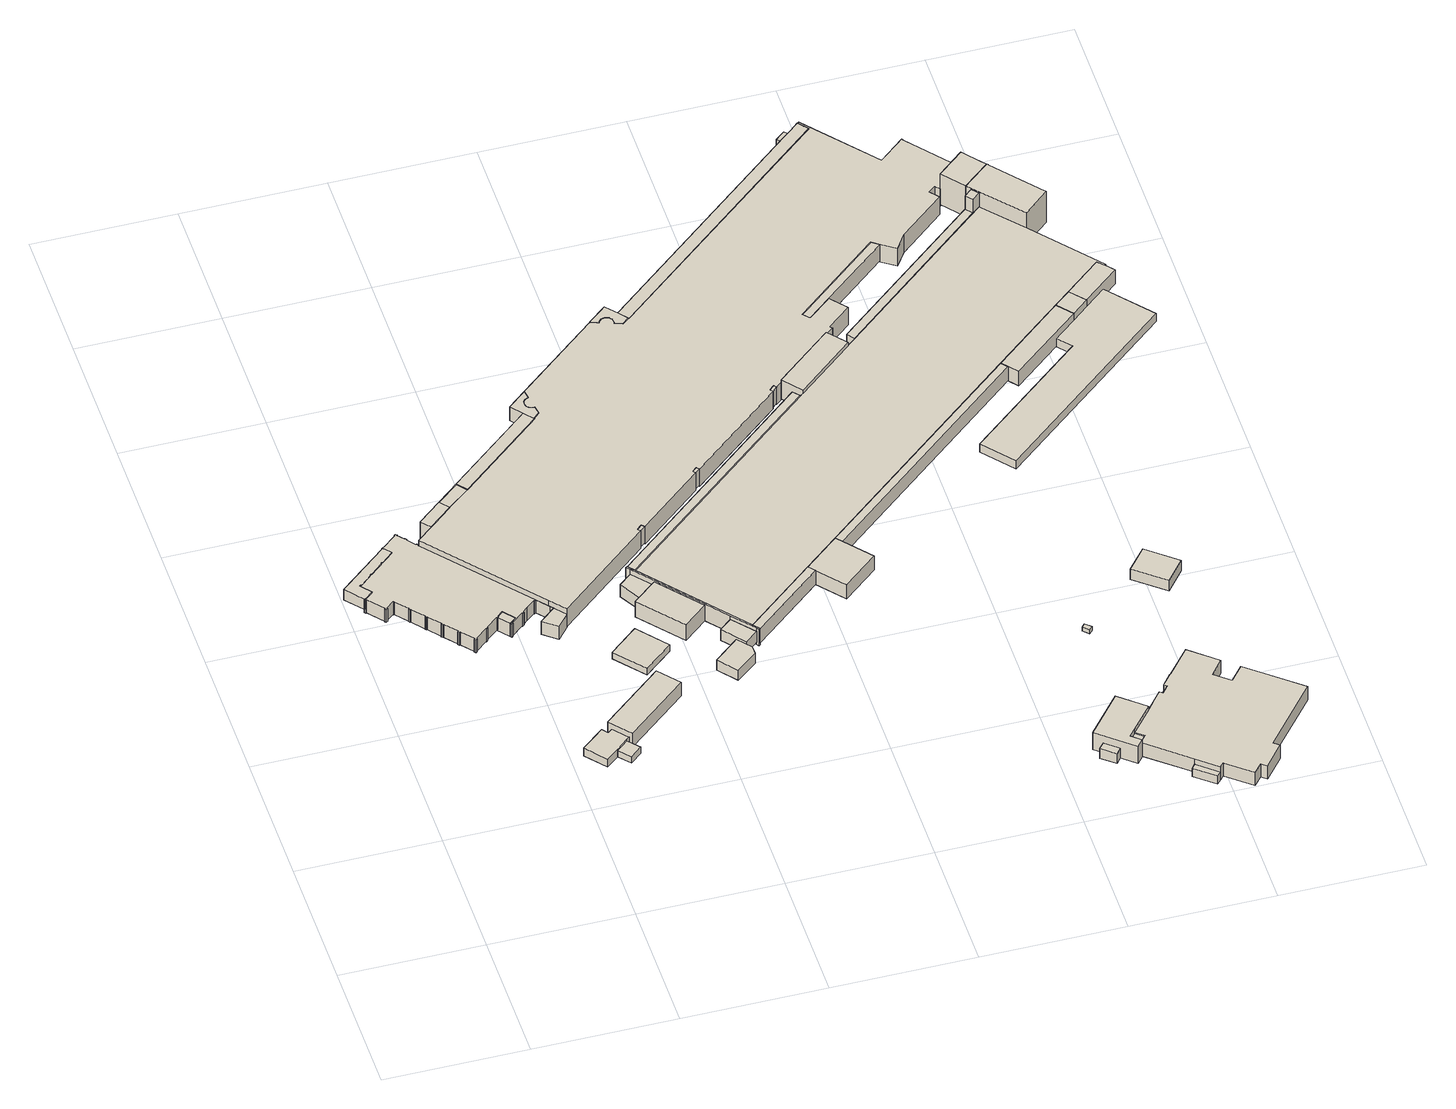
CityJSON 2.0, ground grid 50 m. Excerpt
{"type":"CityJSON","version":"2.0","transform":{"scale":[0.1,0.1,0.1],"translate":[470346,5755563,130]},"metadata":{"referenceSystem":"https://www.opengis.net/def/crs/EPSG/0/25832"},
"CityObjects":{
"building1":{"type":"Building","attributes":{"Gemeindeschluessel":"05711000","BezugspunktDach":"2000","function":"51009_1610","measuredHeight":4.66},"address":[{"country":"Germany"}],"geometry":[{"type":"Solid","lod":"1","boundaries":[[[[0,1,2,3,4,5,6,7,8,9,10,11,12,13,14,15,16,17,18,19,20,21]],[[22,23,24,25,26,27,28,29,30,31,32,33,34,35,36,37,38,39,40,41,42,43]],[[22,43,21,20]],[[23,22,20,19]],[[24,23,19,18]],[[25,24,18,17]],[[26,25,17,16]],[[27,26,16,15]],[[28,27,15,14]],[[29,28,14,13]],[[30,29,13,12]],[[31,30,12,11]],[[32,31,11,10]],[[33,32,10,9]],[[34,33,9,8]],[[35,34,8,7]],[[36,35,7,6]],[[37,36,6,5]],[[38,37,5,4]],[[39,38,4,3]],[[40,39,3,2]],[[41,40,2,1]],[[42,41,1,0]],[[43,42,0,21]]]]}]},
"building2":{"type":"Building","attributes":{"Gemeindeschluessel":"05711000","function":"31001_2010"},"address":[{"country":"Germany","locality":"Bielefeld","thoroughfareNumber":"1","thoroughfareName":"Hansestraße"}],"children":["building2-1","building2-2"]},
"building2-1":{"type":"BuildingPart","attributes":{"BezugspunktDach":"2000","measuredHeight":5.82},"parents":["building2"],"geometry":[{"type":"Solid","lod":"1","boundaries":[[[[44,45,46,47,48,49,50,21,20,19,18,17,16,15,14,13,12,11,10,9,8,7,6,5,4,3,2,1,51,52,53,54,55,56,57,58,59,60,61,62,63,64,65,66,67,68,69,70,71,72,73,74,75,76,77,78,79,80,81,82,83,84,85,86,87,88,89,90,91,92,93,94,95,96,97,98,99,100,101,102,103,104,105,106,107,108,109,110,111,112,113,114,115,116,117,118,119,120]],[[121,122,123,124,125,126,127,128,129,130,131,132,133,134,135,136,137,138,139,140,141,142,143,144,145,146,147,148,149,150,151,152,153,154,155,156,157,158,159,160,161,162,163,164,165,166,167,168,169,170,171,172,173,174,175,176,177,178,179,180,181,182,183,184,185,186,187,188,189,190,191,192,193,194,195,196,197,198,199,200,201,202,203,204,205,206,207,208,209,210,211,212,213,214,215,216,217,218]],[[121,218,120,119]],[[122,121,119,118]],[[123,122,118,117]],[[124,123,117,116]],[[125,124,116,115]],[[126,125,115,114]],[[127,126,114,113]],[[128,127,113,112]],[[129,128,112,111]],[[130,129,111,110]],[[131,130,110,109]],[[132,131,109,108]],[[133,132,108,107]],[[134,133,107,106]],[[135,134,106,105]],[[136,135,105,104]],[[137,136,104,103]],[[138,137,103,102]],[[139,138,102,101]],[[140,139,101,100]],[[141,140,100,99]],[[142,141,99,98]],[[143,142,98,97]],[[144,143,97,96]],[[145,144,96,95]],[[146,145,95,94]],[[147,146,94,93]],[[148,147,93,92]],[[149,148,92,91]],[[150,149,91,90]],[[151,150,90,89]],[[152,151,89,88]],[[153,152,88,87]],[[154,153,87,86]],[[155,154,86,85]],[[156,155,85,84]],[[157,156,84,83]],[[158,157,83,82]],[[159,158,82,81]],[[160,159,81,80]],[[161,160,80,79]],[[162,161,79,78]],[[163,162,78,77]],[[164,163,77,76]],[[165,164,76,75]],[[166,165,75,74]],[[167,166,74,73]],[[168,167,73,72]],[[169,168,72,71]],[[170,169,71,70]],[[171,170,70,69]],[[172,171,69,68]],[[173,172,68,67]],[[174,173,67,66]],[[175,174,66,65]],[[176,175,65,64]],[[177,176,64,63]],[[178,177,63,62]],[[179,178,62,61]],[[180,179,61,60]],[[181,180,60,59]],[[182,181,59,58]],[[183,182,58,57]],[[184,183,57,56]],[[185,184,56,55]],[[186,185,55,54]],[[187,186,54,53]],[[188,187,53,52]],[[189,188,52,51]],[[190,189,51,1]],[[191,190,1,2]],[[192,191,2,3]],[[193,192,3,4]],[[194,193,4,5]],[[195,194,5,6]],[[196,195,6,7]],[[197,196,7,8]],[[198,197,8,9]],[[199,198,9,10]],[[200,199,10,11]],[[201,200,11,12]],[[202,201,12,13]],[[203,202,13,14]],[[204,203,14,15]],[[205,204,15,16]],[[206,205,16,17]],[[207,206,17,18]],[[208,207,18,19]],[[209,208,19,20]],[[210,209,20,21]],[[211,210,21,50]],[[212,211,50,49]],[[213,212,49,48]],[[214,213,48,47]],[[215,214,47,46]],[[216,215,46,45]],[[217,216,45,44]],[[218,217,44,120]]]]}]},
"building2-2":{"type":"BuildingPart","attributes":{"BezugspunktDach":"2000","measuredHeight":5.85},"address":[{"country":"Germany","locality":"Bielefeld","thoroughfareNumber":"1","thoroughfareName":"Hansestraße"}],"parents":["building2"],"geometry":[{"type":"Solid","lod":"1","boundaries":[[[[91,90,89,88,93,92]],[[147,152,151,150,149,148]],[[147,148,92,93]],[[152,147,93,88]],[[151,152,88,89]],[[150,151,89,90]],[[149,150,90,91]],[[148,149,91,92]]]]}]},
"building3":{"type":"Building","attributes":{"Gemeindeschluessel":"05711000","BezugspunktDach":"2000","function":"31001_2130","measuredHeight":3.47},"address":[{"country":"Germany","locality":"Bielefeld","thoroughfareNumber":"1","thoroughfareName":"Hansestraße"}],"geometry":[{"type":"Solid","lod":"1","boundaries":[[[[219,220,221,222,223,224,225,226]],[[227,228,229,230,231,232,233,234]],[[227,234,226,225]],[[228,227,225,224]],[[229,228,224,223]],[[230,229,223,222]],[[231,230,222,221]],[[232,231,221,220]],[[233,232,220,219]],[[234,233,219,226]]]]}]},
"building4":{"type":"Building","attributes":{"Gemeindeschluessel":"05711000","BezugspunktDach":"2000","function":"51009_1610","measuredHeight":2.87},"address":[{"country":"Germany"}],"geometry":[{"type":"Solid","lod":"1","boundaries":[[[[235,236,237,238]],[[239,240,241,242]],[[239,242,238,237]],[[240,239,237,236]],[[241,240,236,235]],[[242,241,235,238]]]]}]},
"building5":{"type":"Building","attributes":{"Gemeindeschluessel":"05711000","BezugspunktDach":"2000","function":"51009_1610","measuredHeight":6.11},"address":[{"country":"Germany"}],"geometry":[{"type":"Solid","lod":"1","boundaries":[[[[243,244,245,246]],[[247,248,249,250]],[[247,250,246,245]],[[248,247,245,244]],[[249,248,244,243]],[[250,249,243,246]]]]}]},
"building6":{"type":"Building","attributes":{"Gemeindeschluessel":"05711000","BezugspunktDach":"2000","function":"51009_1610","measuredHeight":7.13},"address":[{"country":"Germany"}],"geometry":[{"type":"Solid","lod":"1","boundaries":[[[[251,252,253,254,255,256,257,258,259]],[[260,261,262,263,264,265,266,267,268]],[[260,268,259,258]],[[261,260,258,257]],[[262,261,257,256]],[[263,262,256,255]],[[264,263,255,254]],[[265,264,254,253]],[[266,265,253,252]],[[267,266,252,251]],[[268,267,251,259]]]]}]},
"building7":{"type":"Building","attributes":{"Gemeindeschluessel":"05711000","BezugspunktDach":"2000","function":"31001_2010","measuredHeight":2.94},"address":[{"country":"Germany","locality":"Bielefeld","thoroughfareNumber":"1","thoroughfareName":"Hansestraße"}],"geometry":[{"type":"Solid","lod":"1","boundaries":[[[[269,270,271,272]],[[273,274,275,276]],[[273,276,272,271]],[[274,273,271,270]],[[275,274,270,269]],[[276,275,269,272]]]]}]},
"building8":{"type":"Building","attributes":{"Gemeindeschluessel":"05711000","function":"31001_2010"},"address":[{"country":"Germany","locality":"Bielefeld","thoroughfareNumber":"1","thoroughfareName":"Hansestraße"}],"children":["building8-1","building8-2"]},
"building8-1":{"type":"BuildingPart","attributes":{"BezugspunktDach":"2000","measuredHeight":6.95},"parents":["building8"],"geometry":[{"type":"Solid","lod":"1","boundaries":[[[[277,278,279,280]],[[281,282,283,284]],[[281,284,280,279]],[[282,281,279,278]],[[283,282,278,277]],[[284,283,277,280]]]]}]},
"building8-2":{"type":"BuildingPart","attributes":{"BezugspunktDach":"2000","measuredHeight":5.45},"parents":["building8"],"geometry":[{"type":"Solid","lod":"1","boundaries":[[[[285,286,287,288]],[[289,290,291,283]],[[289,283,288,287]],[[290,289,287,286]],[[291,290,286,285]],[[283,291,285,288]]]]}]},
"building9":{"type":"Building","attributes":{"Gemeindeschluessel":"05711000","BezugspunktDach":"2000","function":"51009_1610","measuredHeight":4.43},"address":[{"country":"Germany"}],"geometry":[{"type":"Solid","lod":"1","boundaries":[[[[292,293,294,295,296]],[[297,298,299,300,301]],[[297,301,296,295]],[[298,297,295,294]],[[299,298,294,293]],[[300,299,293,292]],[[301,300,292,296]]]]}]},
"building10":{"type":"Building","attributes":{"Gemeindeschluessel":"05711000","BezugspunktDach":"2000","function":"51009_1610","measuredHeight":5.97},"address":[{"country":"Germany"}],"geometry":[{"type":"Solid","lod":"1","boundaries":[[[[302,303,304,305,306,307,308,309,310,311,312,313,314,315,316,317,318,319,320,321,322,323,324,325,326,327,328,329,330,331,332,333,334,335,336,337,338,339]],[[340,341,342,343,344,345,346,347,348,349,350,351,352,353,354,355,356,357,358,359,360,361,362,363,364,365,366,367,368,369,370,371,372,373,374,375,376,377]],[[340,377,339,338]],[[341,340,338,337]],[[342,341,337,336]],[[343,342,336,335]],[[344,343,335,334]],[[345,344,334,333]],[[346,345,333,332]],[[347,346,332,331]],[[348,347,331,330]],[[349,348,330,329]],[[350,349,329,328]],[[351,350,328,327]],[[352,351,327,326]],[[353,352,326,325]],[[354,353,325,324]],[[355,354,324,323]],[[356,355,323,322]],[[357,356,322,321]],[[358,357,321,320]],[[359,358,320,319]],[[360,359,319,318]],[[361,360,318,317]],[[362,361,317,316]],[[363,362,316,315]],[[364,363,315,314]],[[365,364,314,313]],[[366,365,313,312]],[[367,366,312,311]],[[368,367,311,310]],[[369,368,310,309]],[[370,369,309,308]],[[371,370,308,307]],[[372,371,307,306]],[[373,372,306,305]],[[374,373,305,304]],[[375,374,304,303]],[[376,375,303,302]],[[377,376,302,339]]]]}]},
"building11":{"type":"Building","attributes":{"Gemeindeschluessel":"05711000","BezugspunktDach":"2000","function":"51009_1610","measuredHeight":4.83},"address":[{"country":"Germany"}],"geometry":[{"type":"Solid","lod":"1","boundaries":[[[[378,379,380,381]],[[382,383,384,385]],[[382,385,381,380]],[[383,382,380,379]],[[384,383,379,378]],[[385,384,378,381]]]]}]},
"building12":{"type":"Building","attributes":{"Gemeindeschluessel":"05711000","BezugspunktDach":"2000","function":"51009_1610","measuredHeight":6.28},"address":[{"country":"Germany"}],"geometry":[{"type":"Solid","lod":"1","boundaries":[[[[386,387,388,389]],[[390,391,392,393]],[[390,393,389,388]],[[391,390,388,387]],[[392,391,387,386]],[[393,392,386,389]]]]}]},
"building13":{"type":"Building","attributes":{"Gemeindeschluessel":"05711000","BezugspunktDach":"2000","function":"51009_1610","measuredHeight":7.29},"address":[{"country":"Germany"}],"geometry":[{"type":"Solid","lod":"1","boundaries":[[[[394,395,396,397]],[[398,399,400,401]],[[398,401,397,396]],[[399,398,396,395]],[[400,399,395,394]],[[401,400,394,397]]]]}]},
"building14":{"type":"Building","attributes":{"Gemeindeschluessel":"05711000","BezugspunktDach":"2000","function":"51009_1610","measuredHeight":6.02},"address":[{"country":"Germany"}],"geometry":[{"type":"Solid","lod":"1","boundaries":[[[[402,403,404,405,406,407,408,409,410,411,412,413,414,415,416,417,418,419,420,421,422,423,424,425,426,427,428,429,430,431,432,433,434,435,436,437,438,439]],[[440,441,442,443,444,445,446,447,448,449,450,451,452,453,454,455,456,457,458,459,460,461,462,463,464,465,466,467,468,469,470,471,472,473,474,475,476,477]],[[440,477,439,438]],[[441,440,438,437]],[[442,441,437,436]],[[443,442,436,435]],[[444,443,435,434]],[[445,444,434,433]],[[446,445,433,432]],[[447,446,432,431]],[[448,447,431,430]],[[449,448,430,429]],[[450,449,429,428]],[[451,450,428,427]],[[452,451,427,426]],[[453,452,426,425]],[[454,453,425,424]],[[455,454,424,423]],[[456,455,423,422]],[[457,456,422,421]],[[458,457,421,420]],[[459,458,420,419]],[[460,459,419,418]],[[461,460,418,417]],[[462,461,417,416]],[[463,462,416,415]],[[464,463,415,414]],[[465,464,414,413]],[[466,465,413,412]],[[467,466,412,411]],[[468,467,411,410]],[[469,468,410,409]],[[470,469,409,408]],[[471,470,408,407]],[[472,471,407,406]],[[473,472,406,405]],[[474,473,405,404]],[[475,474,404,403]],[[476,475,403,402]],[[477,476,402,439]]]]}]},
"building15":{"type":"Building","attributes":{"Gemeindeschluessel":"05711000","function":"31001_2010"},"address":[{"country":"Germany","locality":"Bielefeld","thoroughfareNumber":"1","thoroughfareName":"Hansestraße"}],"children":["building15-1","building15-2","building15-3","building15-4","building15-5","building15-6"]},
"building15-1":{"type":"BuildingPart","attributes":{"BezugspunktDach":"2000","measuredHeight":7.92},"parents":["building15"],"geometry":[{"type":"Solid","lod":"1","boundaries":[[[[478,479,480,481,482,483,484,485,486,487,488,489,490,491,492,493,494,495,496,497,498,499,500,501,502,503,504,505,506,507,508,509,510,511,512,513,514,515,516,332,331,330,329,328,327,326,325,324,323,322,321,320,319,318,317,316,315,314,313,312,311,310,309,308,307,306,305,304,303,302,339,338,337,336,335,517,518,519,520,521,522,523,524,525,526,527,528,529,530,531,532,533,534,535,536,537,538,539,540,541,542,543,544,545,546,547,548,549,550,551,552,553,554,555,556,557,558,559,560,561,562]],[[563,564,565,566,567,568,569,570,571,572,573,574,575,576,577,578,579,580,581,582,583,584,585,586,587,588,589,590,591,592,593,594,595,596,597,598,599,600,601,602,603,604,605,606,607,608,609,610,611,612,613,614,615,616,617,618,619,620,621,622,623,624,625,626,627,628,629,630,631,632,633,634,635,636,637,638,639,640,641,642,643,644,645,646,647,648,649,650,651,652,653,654,655,656,657,658,659,660,661,662,663,664,665,666,667,668,669,670,671,672,673,674,675,676,677,678,679,680,681,682,683]],[[563,683,562,561]],[[564,563,561,560]],[[565,564,560,559]],[[566,565,559,558]],[[567,566,558,557]],[[568,567,557,556]],[[569,568,556,555]],[[570,569,555,554]],[[571,570,554,553]],[[572,571,553,552]],[[573,572,552,551]],[[574,573,551,550]],[[575,574,550,549]],[[576,575,549,548]],[[577,576,548,547]],[[578,577,547,546]],[[579,578,546,545]],[[580,579,545,544]],[[581,580,544,543]],[[582,581,543,542]],[[583,582,542,541]],[[584,583,541,540]],[[585,584,540,539]],[[586,585,539,538]],[[587,586,538,537]],[[588,587,537,536]],[[589,588,536,535]],[[590,589,535,534]],[[591,590,534,533]],[[592,591,533,532]],[[593,592,532,531]],[[594,593,531,530]],[[595,594,530,529]],[[596,595,529,528]],[[597,596,528,527]],[[598,597,527,526]],[[599,598,526,525]],[[600,599,525,524]],[[601,600,524,523]],[[602,601,523,522]],[[603,602,522,521]],[[604,603,521,520]],[[605,604,520,519]],[[606,605,519,518]],[[607,606,518,517]],[[608,607,517,335]],[[609,608,335,336]],[[610,609,336,337]],[[611,610,337,338]],[[612,611,338,339]],[[613,612,339,302]],[[614,613,302,303]],[[615,614,303,304]],[[616,615,304,305]],[[617,616,305,306]],[[618,617,306,307]],[[619,618,307,308]],[[620,619,308,309]],[[621,620,309,310]],[[622,621,310,311]],[[623,622,311,312]],[[624,623,312,313]],[[625,624,313,314]],[[626,625,314,315]],[[627,626,315,316]],[[628,627,316,317]],[[629,628,317,318]],[[630,629,318,319]],[[631,630,319,320]],[[632,631,320,321]],[[633,632,321,322]],[[634,633,322,323]],[[635,634,323,324]],[[636,635,324,325]],[[637,636,325,326]],[[638,637,326,327]],[[639,638,327,328]],[[640,639,328,329]],[[641,640,329,330]],[[642,641,330,331]],[[643,642,331,332]],[[644,643,332,516]],[[645,644,516,515]],[[646,645,515,514]],[[647,646,514,513]],[[648,647,513,512]],[[649,648,512,511]],[[650,649,511,510]],[[651,650,510,509]],[[652,651,509,508]],[[653,652,508,507]],[[654,653,507,506]],[[655,654,506,505]],[[656,655,505,504]],[[657,656,504,503]],[[658,657,503,502]],[[659,658,502,501]],[[660,659,501,500]],[[661,660,500,499]],[[662,661,499,498]],[[663,662,498,497]],[[664,663,497,496]],[[665,664,496,495]],[[666,665,495,494]],[[667,666,494,493]],[[668,667,493,492]],[[669,668,492,491]],[[670,669,491,490]],[[671,670,490,489]],[[672,671,489,488]],[[673,672,488,487]],[[674,673,487,486]],[[675,674,486,485]],[[676,675,485,484]],[[677,676,484,483]],[[678,677,483,482]],[[679,678,482,481]],[[680,679,481,480]],[[681,680,480,479]],[[682,681,479,478]],[[683,682,478,562]]]]}]},
"building15-2":{"type":"BuildingPart","attributes":{"BezugspunktDach":"2000","measuredHeight":7.28},"address":[{"country":"Germany","locality":"Bielefeld","thoroughfareNumber":"1","thoroughfareName":"Hansestraße"}],"parents":["building15"],"geometry":[{"type":"Solid","lod":"1","boundaries":[[[[547,546,545,544,543]],[[684,685,686,687,688]],[[684,688,543,544]],[[685,684,544,545]],[[686,685,545,546]],[[687,686,546,547]],[[688,687,547,543]]]]}]},
"building15-3":{"type":"BuildingPart","attributes":{"BezugspunktDach":"2000","measuredHeight":7.23},"address":[{"country":"Germany","locality":"Bielefeld","thoroughfareNumber":"1","thoroughfareName":"Hansestraße"}],"parents":["building15"],"geometry":[{"type":"Solid","lod":"1","boundaries":[[[[532,531,530,533]],[[689,690,691,692]],[[689,692,533,530]],[[690,689,530,531]],[[691,690,531,532]],[[692,691,532,533]]]]}]},
"building15-4":{"type":"BuildingPart","attributes":{"BezugspunktDach":"2000","measuredHeight":7.2},"address":[{"country":"Germany","locality":"Bielefeld","thoroughfareNumber":"1","thoroughfareName":"Hansestraße"}],"parents":["building15"],"geometry":[{"type":"Solid","lod":"1","boundaries":[[[[528,527,526,529]],[[693,694,695,696]],[[693,696,529,526]],[[694,693,526,527]],[[695,694,527,528]],[[696,695,528,529]]]]}]},
"building15-5":{"type":"BuildingPart","attributes":{"BezugspunktDach":"2000","measuredHeight":6.01},"address":[{"country":"Germany","locality":"Bielefeld","thoroughfareNumber":"1","thoroughfareName":"Hansestraße"}],"parents":["building15"],"geometry":[{"type":"Solid","lod":"1","boundaries":[[[[697,698,519,518]],[[699,700,701,702]],[[699,702,518,519]],[[700,699,519,698]],[[701,700,698,697]],[[702,701,697,518]]]]}]},
"building15-6":{"type":"BuildingPart","attributes":{"BezugspunktDach":"2000","measuredHeight":7.24},"address":[{"country":"Germany","locality":"Bielefeld","thoroughfareNumber":"1","thoroughfareName":"Hansestraße"}],"parents":["building15"],"geometry":[{"type":"Solid","lod":"1","boundaries":[[[[536,535,534,537]],[[703,704,705,706]],[[703,706,537,534]],[[704,703,534,535]],[[705,704,535,536]],[[706,705,536,537]]]]}]},
"building16":{"type":"Building","attributes":{"Gemeindeschluessel":"05711000","BezugspunktDach":"2000","function":"31001_2460","measuredHeight":4.32},"address":[{"country":"Germany","locality":"Bielefeld","thoroughfareNumber":"1b","thoroughfareName":"Hansestraße"}],"geometry":[{"type":"Solid","lod":"1","boundaries":[[[[707,708,709,710]],[[711,712,713,714]],[[711,714,710,709]],[[712,711,709,708]],[[713,712,708,707]],[[714,713,707,710]]]]}]},
"building17":{"type":"Building","attributes":{"Gemeindeschluessel":"05711000","BezugspunktDach":"2000","function":"31001_2010","measuredHeight":7.75},"address":[{"country":"Germany","locality":"Bielefeld","thoroughfareNumber":"1b","thoroughfareName":"Hansestraße"}],"geometry":[{"type":"Solid","lod":"1","boundaries":[[[[715,716,717,718,719,720,721,722]],[[723,724,725,726,727,728,729,730]],[[723,730,722,721]],[[724,723,721,720]],[[725,724,720,719]],[[726,725,719,718]],[[727,726,718,717]],[[728,727,717,716]],[[729,728,716,715]],[[730,729,715,722]]]]}]},
"building18":{"type":"Building","attributes":{"Gemeindeschluessel":"05711000","BezugspunktDach":"2000","function":"51009_1610","measuredHeight":8.4},"address":[{"country":"Germany"}],"geometry":[{"type":"Solid","lod":"1","boundaries":[[[[731,732,733,734]],[[735,736,737,738]],[[735,738,734,733]],[[736,735,733,732]],[[737,736,732,731]],[[738,737,731,734]]]]}]},
"building19":{"type":"Building","attributes":{"Gemeindeschluessel":"05711000","function":"31001_2010"},"address":[{"country":"Germany","locality":"Bielefeld","thoroughfareNumber":"1","thoroughfareName":"Hansestraße"}],"children":["building19-1","building19-2","building19-3","building19-4","building19-5","building19-6","building19-7"]},
"building19-1":{"type":"BuildingPart","attributes":{"BezugspunktDach":"2000","measuredHeight":7.1},"parents":["building19"],"geometry":[{"type":"Solid","lod":"1","boundaries":[[[[739,740,741,742,743,744,745,746,747,748,749,750,751,752,753,754]],[[755,756,757,758,759,760,761,762,398,401,763,764,765,766,767,768]],[[755,768,754,753]],[[756,755,753,752]],[[757,756,752,751]],[[758,757,751,750]],[[759,758,750,749]],[[760,759,749,748]],[[761,760,748,747]],[[762,761,747,746]],[[398,762,746,745]],[[401,398,745,744]],[[763,401,744,743]],[[764,763,743,742]],[[765,764,742,741]],[[766,765,741,740]],[[767,766,740,739]],[[768,767,739,754]]]]}]},
"building19-2":{"type":"BuildingPart","attributes":{"BezugspunktDach":"2000","measuredHeight":6.24},"address":[{"country":"Germany","locality":"Bielefeld","thoroughfareNumber":"1","thoroughfareName":"Hansestraße"}],"parents":["building19"],"geometry":[{"type":"Solid","lod":"1","boundaries":[[[[769,386,770,771]],[[772,392,773,774]],[[772,774,771,770]],[[392,772,770,386]],[[773,392,386,769]],[[774,773,769,771]]]]}]},
"building19-3":{"type":"BuildingPart","attributes":{"BezugspunktDach":"2000","measuredHeight":7.5},"parents":["building19"],"geometry":[{"type":"Solid","lod":"1","boundaries":[[[[775,776,777,778,779,780,781,782,783]],[[784,785,786,787,788,789,399,762,790]],[[784,790,783,782]],[[785,784,782,781]],[[786,785,781,780]],[[787,786,780,779]],[[788,787,779,778]],[[789,788,778,777]],[[399,789,777,776]],[[762,399,776,775]],[[790,762,775,783]]]]}]},
"building19-4":{"type":"BuildingPart","attributes":{"BezugspunktDach":"2000","measuredHeight":13.29},"parents":["building19"],"geometry":[{"type":"Solid","lod":"1","boundaries":[[[[791,792,793,794]],[[766,795,796,767]],[[766,767,794,793]],[[795,766,793,792]],[[796,795,792,791]],[[767,796,791,794]]]]}]},
"building19-5":{"type":"BuildingPart","attributes":{"BezugspunktDach":"2000","measuredHeight":13.88},"parents":["building19"],"geometry":[{"type":"Solid","lod":"1","boundaries":[[[[797,798,799,800,801,802,803,804,805,806]],[[807,808,809,768,796,810,811,812,813,814]],[[807,814,806,805]],[[808,807,805,804]],[[809,808,804,803]],[[768,809,803,802]],[[796,768,802,801]],[[810,796,801,800]],[[811,810,800,799]],[[812,811,799,798]],[[813,812,798,797]],[[814,813,797,806]]]]}]},
"building19-6":{"type":"BuildingPart","attributes":{"BezugspunktDach":"2000","measuredHeight":6.22},"address":[{"country":"Germany","locality":"Bielefeld","thoroughfareNumber":"1","thoroughfareName":"Hansestraße"}],"parents":["building19"],"geometry":[{"type":"Solid","lod":"1","boundaries":[[[[815,816,817,818]],[[819,820,821,822]],[[819,822,818,817]],[[820,819,817,816]],[[821,820,816,815]],[[822,821,815,818]]]]}]},
"building19-7":{"type":"BuildingPart","attributes":{"BezugspunktDach":"2000","measuredHeight":6.24},"address":[{"country":"Germany","locality":"Bielefeld","thoroughfareNumber":"1","thoroughfareName":"Hansestraße"}],"parents":["building19"],"geometry":[{"type":"Solid","lod":"1","boundaries":[[[[823,824,817,816,815,818,825,826,827,828]],[[829,830,831,822,821,820,819,832,833,834]],[[829,834,828,827]],[[830,829,827,826]],[[831,830,826,825]],[[822,831,825,818]],[[821,822,818,815]],[[820,821,815,816]],[[819,820,816,817]],[[832,819,817,824]],[[833,832,824,823]],[[834,833,823,828]]]]}]},
"building20":{"type":"Building","attributes":{"Gemeindeschluessel":"05711000","BezugspunktDach":"2000","function":"51009_1610","measuredHeight":6.27},"address":[{"country":"Germany"}],"geometry":[{"type":"Solid","lod":"1","boundaries":[[[[823,769,835,836]],[[837,773,833,838]],[[837,838,836,835]],[[773,837,835,769]],[[833,773,769,823]],[[838,833,823,836]]]]}]},
"building21":{"type":"Building","attributes":{"Gemeindeschluessel":"05711000","BezugspunktDach":"2000","function":"51009_1610","measuredHeight":6.33},"address":[{"country":"Germany"}],"geometry":[{"type":"Solid","lod":"1","boundaries":[[[[839,840,841,439,438,842,843]],[[844,845,846,847,848,849,850]],[[844,850,843,842]],[[845,844,842,438]],[[846,845,438,439]],[[847,846,439,841]],[[848,847,841,840]],[[849,848,840,839]],[[850,849,839,843]]]]}]},
"building22":{"type":"Building","attributes":{"Gemeindeschluessel":"05711000","BezugspunktDach":"2000","function":"31001_9998","measuredHeight":1.65},"address":[{"country":"Germany","locality":"Bielefeld","thoroughfareNumber":"1b","thoroughfareName":"Hansestraße"}],"geometry":[{"type":"Solid","lod":"1","boundaries":[[[[851,852,853,854]],[[855,856,857,858]],[[855,858,854,853]],[[856,855,853,852]],[[857,856,852,851]],[[858,857,851,854]]]]}]},
"building23":{"type":"Building","attributes":{"Gemeindeschluessel":"05711000","function":"31001_2010"},"address":[{"country":"Germany","locality":"Bielefeld","thoroughfareNumber":"1b","thoroughfareName":"Hansestraße"}],"children":["building23-1","building23-2","building23-3","building23-4"]},
"building23-1":{"type":"BuildingPart","attributes":{"BezugspunktDach":"2000","measuredHeight":5.88},"parents":["building23"],"geometry":[{"type":"Solid","lod":"1","boundaries":[[[[859,860,861,862,863,864,865,866,867,868,869,870,871,872,873,874,875,876,877,878,879,880,881,882,883,884,885,886]],[[887,888,889,890,891,892,893,894,895,896,897,898,899,900,901,902,903,904,905,906,907,908,909,910,911,912,913,914]],[[887,914,886,885]],[[888,887,885,884]],[[889,888,884,883]],[[890,889,883,882]],[[891,890,882,881]],[[892,891,881,880]],[[893,892,880,879]],[[894,893,879,878]],[[895,894,878,877]],[[896,895,877,876]],[[897,896,876,875]],[[898,897,875,874]],[[899,898,874,873]],[[900,899,873,872]],[[901,900,872,871]],[[902,901,871,870]],[[903,902,870,869]],[[904,903,869,868]],[[905,904,868,867]],[[906,905,867,866]],[[907,906,866,865]],[[908,907,865,864]],[[909,908,864,863]],[[910,909,863,862]],[[911,910,862,861]],[[912,911,861,860]],[[913,912,860,859]],[[914,913,859,886]]]]}]},
"building23-2":{"type":"BuildingPart","attributes":{"BezugspunktDach":"2000","measuredHeight":4.04},"address":[{"country":"Germany","locality":"Bielefeld","thoroughfareNumber":"1b","thoroughfareName":"Hansestraße"}],"parents":["building23"],"geometry":[{"type":"Solid","lod":"1","boundaries":[[[[915,916,917,918]],[[919,920,899,898]],[[919,898,918,917]],[[920,919,917,916]],[[899,920,916,915]],[[898,899,915,918]]]]}]},
"building23-3":{"type":"BuildingPart","attributes":{"BezugspunktDach":"2000","measuredHeight":5.57},"address":[{"country":"Germany","locality":"Bielefeld","thoroughfareNumber":"1b","thoroughfareName":"Hansestraße"}],"parents":["building23"],"geometry":[{"type":"Solid","lod":"1","boundaries":[[[[921,922,923,924]],[[901,925,903,902]],[[901,902,924,923]],[[925,901,923,922]],[[903,925,922,921]],[[902,903,921,924]]]]}]},
"building23-4":{"type":"BuildingPart","attributes":{"BezugspunktDach":"2000","measuredHeight":3.26},"address":[{"country":"Germany","locality":"Bielefeld","thoroughfareNumber":"1b","thoroughfareName":"Hansestraße"}],"parents":["building23"],"geometry":[{"type":"Solid","lod":"1","boundaries":[[[[926,927,928,929]],[[908,907,910,909]],[[908,909,929,928]],[[907,908,928,927]],[[910,907,927,926]],[[909,910,926,929]]]]}]},
"building24":{"type":"Building","attributes":{"Gemeindeschluessel":"05711000","BezugspunktDach":"2000","function":"31001_2010","measuredHeight":4.75},"address":[{"country":"Germany","locality":"Bielefeld","thoroughfareNumber":"1c","thoroughfareName":"Hansestraße"}],"geometry":[{"type":"Solid","lod":"1","boundaries":[[[[930,931,932,933]],[[934,935,936,937]],[[934,937,933,932]],[[935,934,932,931]],[[936,935,931,930]],[[937,936,930,933]]]]}]},
"building25":{"type":"Building","attributes":{"Gemeindeschluessel":"05711000","BezugspunktDach":"2000","function":"51009_1610","measuredHeight":7.28},"address":[{"country":"Germany"}],"geometry":[{"type":"Solid","lod":"1","boundaries":[[[[938,939,940,941]],[[765,942,795,766]],[[765,766,941,940]],[[942,765,940,939]],[[795,942,939,938]],[[766,795,938,941]]]]}]},
"building26":{"type":"Building","attributes":{"Gemeindeschluessel":"05711000","BezugspunktDach":"2000","function":"51009_1610","measuredHeight":4.16},"address":[{"country":"Germany"}],"geometry":[{"type":"Solid","lod":"1","boundaries":[[[[943,944,945,946]],[[947,948,949,950]],[[947,950,946,945]],[[948,947,945,944]],[[949,948,944,943]],[[950,949,943,946]]]]}]},
"building27":{"type":"Building","attributes":{"Gemeindeschluessel":"05711000","BezugspunktDach":"2000","function":"51009_1610","measuredHeight":3.55},"address":[{"country":"Germany"}],"geometry":[{"type":"Solid","lod":"1","boundaries":[[[[951,952,953,954,955,956]],[[957,958,959,960,961,962]],[[957,962,956,955]],[[958,957,955,954]],[[959,958,954,953]],[[960,959,953,952]],[[961,960,952,951]],[[962,961,951,956]]]]}]},
"building28":{"type":"Building","attributes":{"Gemeindeschluessel":"05711000","BezugspunktDach":"2000","function":"51009_1610","measuredHeight":13.76},"address":[{"country":"Germany"}],"geometry":[{"type":"Solid","lod":"1","boundaries":[[[[963,964,965,966,800,799]],[[967,968,969,970,971,972]],[[967,972,799,800]],[[968,967,800,966]],[[969,968,966,965]],[[970,969,965,964]],[[971,970,964,963]],[[972,971,963,799]]]]}]}
},
"vertices":[
[2,1630,67],[54,1568,67],[58,1572,67],[60,1570,67],[87,1593,67],[56,1631,67],[61,1635,67],[63,1633,67],[104,1669,67],[103,1670,67],[108,1675,67],[110,1673,67],[151,1708,67],[150,1710,67],[155,1715,67],[157,1713,67],[198,1748,67],[197,1749,67],[198,1751,67],[180,1773,67],[178,1771,67],[175,1776,67],[178,1771,21],[180,1773,21],[198,1751,21],[197,1749,21],[198,1748,21],[157,1713,21],[155,1715,21],[150,1710,21],[151,1708,21],[110,1673,21],[108,1675,21],[103,1670,21],[104,1669,21],[63,1633,21],[61,1635,21],[56,1631,21],[87,1593,21],[60,1570,21],[58,1572,21],[54,1568,21],[2,1630,21],[175,1776,21],
[238,1822,67],[233,1827,67],[228,1823,67],[229,1821,67],[180,1780,67],[179,1781,67],[173,1777,67],[53,1567,67],[57,1562,67],[59,1564,67],[105,1509,67],[103,1508,67],[107,1503,67],[113,1507,67],[111,1509,67],[139,1532,67],[140,1530,67],[142,1531,67],[179,1488,67],[177,1487,67],[181,1481,67],[183,1483,67],[219,1440,67],[218,1438,67],[222,1433,67],[224,1435,67],[260,1391,67],[258,1390,67],[263,1385,67],[265,1386,67],[301,1343,67],[299,1341,67],[304,1336,67],[306,1338,67],[342,1295,67],[340,1293,67],[345,1288,67],[350,1292,67],[349,1294,67],[390,1329,67],[392,1327,67],[397,1332,67],[396,1334,67],[437,1369,67],[439,1367,67],[444,1371,67],[443,1373,67],[462,1389,67],[495,1349,67],[471,1329,67],[475,1323,67],[481,1328,67],[479,1330,67],[521,1365,67],[522,1363,67],[528,1367,67],[526,1369,67],[544,1385,67],[574,1409,67],[575,1407,67],[580,1411,67],[625,1358,67],[570,1311,67],[618,1272,67],[658,1319,67],[613,1373,67],[290,1755,67],[291,1756,67],[289,1757,67],[291,1759,67],[286,1764,67],[284,1762,67],[259,1793,67],[261,1794,67],[256,1800,67],[255,1798,67],[236,1820,67],[255,1798,9],[256,1800,9],[261,1794,9],[259,1793,9],[284,1762,9],[286,1764,9],[291,1759,9],[289,1757,9],[291,1756,9],[290,1755,9],[613,1373,9],[658,1319,9],[618,1272,9],[570,1311,9],[625,1358,9],[580,1411,9],[575,1407,9],[574,1409,9],[544,1385,9],[526,1369,9],[528,1367,9],[522,1363,9],[521,1365,9],[479,1330,9],[481,1328,9],[475,1323,9],[471,1329,9],[495,1349,9],[462,1389,9],[443,1373,9],[444,1371,9],[439,1367,9],[437,1369,9],[396,1334,9],[397,1332,9],[392,1327,9],[390,1329,9],[349,1294,9],[350,1292,9],[345,1288,9],[340,1293,9],[342,1295,9],[306,1338,9],[304,1336,9],[299,1341,9],[301,1343,9],[265,1386,9],[263,1385,9],[258,1390,9],[260,1391,9],[224,1435,9],[222,1433,9],[218,1438,9],[219,1440,9],[183,1483,9],[181,1481,9],[177,1487,9],[179,1488,9],[142,1531,9],[140,1530,9],[139,1532,9],[111,1509,9],[113,1507,9],[107,1503,9],[103,1508,9],[105,1509,9],[59,1564,9],[57,1562,9],[53,1567,9],[54,1568,9],[58,1572,9],[60,1570,9],[87,1593,9],[56,1631,9],[61,1635,9],[63,1633,9],[104,1669,9],[103,1670,9],[108,1675,9],[110,1673,9],[151,1708,9],[150,1710,9],[155,1715,9],[157,1713,9],[198,1748,9],[197,1749,9],[198,1751,9],[180,1773,9],[178,1771,9],[175,1776,9],[173,1777,9],[179,1781,9],[180,1780,9],[229,1821,9],[228,1823,9],[233,1827,9],[238,1822,9],[236,1820,9],
[638,781,45],[621,801,45],[542,736,45],[602,664,45],[645,700,45],[685,734,45],[714,758,45],[671,809,45],[714,758,10],[685,734,10],[645,700,10],[602,664,10],[542,736,10],[621,801,10],[638,781,10],[671,809,10],
[685,734,40],[645,700,40],[680,659,40],[720,693,40],[680,659,11],[645,700,11],[685,734,11],[720,693,11],
[859,986,70],[643,805,70],[705,731,70],[921,912,70],[705,731,9],[643,805,9],[859,986,9],[921,912,9],
[803,2188,92],[776,2220,92],[319,1835,92],[346,1802,92],[428,1872,92],[402,1904,92],[478,1968,92],[506,1934,92],[805,2186,92],[506,1934,20],[478,1968,20],[402,1904,20],[428,1872,20],[346,1802,20],[319,1835,20],[776,2220,20],[803,2188,20],[805,2186,20],
[855,1218,43],[755,1134,43],[841,1031,43],[941,1115,43],[841,1031,14],[755,1134,14],[855,1218,14],[941,1115,14],
[962,1362,88],[879,1293,88],[1005,1143,88],[1088,1212,88],[1005,1143,18],[879,1293,18],[962,1362,18],[1088,1212,18],
[903,1432,73],[859,1395,73],[905,1314,73],[962,1362,73],[905,1314,18],[859,1395,18],[903,1432,18],
[1185,1004,71],[1146,1051,71],[1058,977,71],[1112,913,71],[1185,972,71],[1112,913,26],[1058,977,26],[1146,1051,26],[1185,1004,26],[1185,972,26],
[812,2237,91],[810,2237,91],[808,2238,91],[806,2239,91],[804,2240,91],[802,2241,91],[800,2243,91],[798,2245,91],[797,2246,91],[795,2248,91],[794,2251,91],[793,2253,91],[793,2255,91],[792,2257,91],[792,2259,91],[792,2261,91],[792,2264,91],[793,2266,91],[793,2269,91],[794,2271,91],[795,2273,91],[797,2275,91],[798,2277,91],[800,2279,91],[801,2280,91],[803,2281,91],[805,2282,91],[807,2283,91],[809,2284,91],[812,2285,91],[808,2315,91],[743,2260,91],[776,2220,91],[803,2188,91],[825,2207,91],[820,2237,91],[817,2236,91],[814,2237,91],[817,2236,31],[820,2237,31],[825,2207,31],[803,2188,31],[776,2220,31],[743,2260,31],[808,2315,31],[812,2285,31],[809,2284,31],[807,2283,31],[805,2282,31],[803,2281,31],[801,2280,31],[800,2279,31],[798,2277,31],[797,2275,31],[795,2273,31],[794,2271,31],[793,2269,31],[793,2266,31],[792,2264,31],[792,2261,31],[792,2259,31],[792,2257,31],[793,2255,31],[793,2253,31],[794,2251,31],[795,2248,31],[797,2246,31],[798,2245,31],[800,2243,31],[802,2241,31],[804,2240,31],[806,2239,31],[808,2238,31],[810,2237,31],[812,2237,31],[814,2237,31],
[1151,1137,78],[1108,1101,78],[1173,1024,78],[1216,1060,78],[1173,1024,30],[1108,1101,30],[1151,1137,30],[1216,1060,30],
[1454,1285,92],[1208,1078,92],[1227,1055,92],[1473,1262,92],[1227,1055,29],[1208,1078,29],[1454,1285,29],[1473,1262,29],
[1633,2069,92],[897,1448,92],[916,1425,92],[1653,2046,92],[916,1425,19],[897,1448,19],[1633,2069,19],[1653,2046,19],
[1165,2615,92],[1100,2561,92],[1128,2551,92],[1129,2554,92],[1131,2556,92],[1132,2558,92],[1133,2560,92],[1135,2561,92],[1137,2562,92],[1138,2564,92],[1141,2565,92],[1143,2566,92],[1146,2567,92],[1147,2567,92],[1150,2567,92],[1152,2567,92],[1155,2567,92],[1157,2566,92],[1159,2566,92],[1161,2565,92],[1163,2564,92],[1165,2563,92],[1167,2561,92],[1169,2559,92],[1170,2558,92],[1171,2556,92],[1173,2554,92],[1174,2551,92],[1174,2549,92],[1175,2547,92],[1175,2545,92],[1175,2543,92],[1175,2541,92],[1175,2538,92],[1174,2535,92],[1202,2525,92],[1224,2544,92],[1198,2576,92],[1224,2544,31],[1202,2525,31],[1174,2535,31],[1175,2538,31],[1175,2541,31],[1175,2543,31],[1175,2545,31],[1175,2547,31],[1174,2549,31],[1174,2551,31],[1173,2554,31],[1171,2556,31],[1170,2558,31],[1169,2559,31],[1167,2561,31],[1165,2563,31],[1163,2564,31],[1161,2565,31],[1159,2566,31],[1157,2566,31],[1155,2567,31],[1152,2567,31],[1150,2567,31],[1147,2567,31],[1146,2567,31],[1143,2566,31],[1141,2565,31],[1138,2564,31],[1137,2562,31],[1135,2561,31],[1133,2560,31],[1132,2558,31],[1131,2556,31],[1129,2554,31],[1128,2551,31],[1100,2561,31],[1165,2615,31],[1198,2576,31],
[1997,3249,91],[2026,3214,91],[1226,2542,91],[1224,2544,91],[1202,2525,91],[1174,2535,91],[1175,2538,91],[1175,2541,91],[1175,2543,91],[1175,2545,91],[1175,2547,91],[1174,2549,91],[1174,2551,91],[1173,2554,91],[1171,2556,91],[1170,2558,91],[1169,2559,91],[1167,2561,91],[1165,2563,91],[1163,2564,91],[1161,2565,91],[1159,2566,91],[1157,2566,91],[1155,2567,91],[1152,2567,91],[1150,2567,91],[1147,2567,91],[1146,2567,91],[1143,2566,91],[1141,2565,91],[1138,2564,91],[1137,2562,91],[1135,2561,91],[1133,2560,91],[1132,2558,91],[1131,2556,91],[1129,2554,91],[1128,2551,91],[1100,2561,91],[805,2186,91],[506,1934,91],[428,1872,91],[346,1802,91],[291,1756,91],[290,1755,91],[613,1373,91],[658,1319,91],[659,1318,91],[987,1596,91],[978,1606,91],[996,1621,91],[1005,1611,91],[1231,1801,91],[1223,1811,91],[1240,1825,91],[1248,1816,91],[1575,2091,91],[1567,2100,91],[1585,2116,91],[1592,2106,91],[1611,2122,91],[1812,2292,91],[1840,2315,91],[1833,2323,91],[1915,2392,91],[1867,2449,91],[1785,2380,91],[1765,2402,91],[2070,2659,91],[2095,2641,91],[2144,2608,91],[2180,2660,91],[2341,2795,91],[2315,2826,91],[2339,2846,91],[2352,2831,91],[2445,2909,91],[2446,2909,91],[2442,2913,91],[2441,2913,91],[2301,3080,91],[2302,3080,91],[2298,3085,91],[2209,3010,91],[2003,3253,91],[2209,3010,12],[2298,3085,12],[2302,3080,12],[2301,3080,12],[2441,2913,12],[2442,2913,12],[2446,2909,12],[2445,2909,12],[2352,2831,12],[2339,2846,12],[2315,2826,12],[2341,2795,12],[2180,2660,12],[2144,2608,12],[2095,2641,12],[2070,2659,12],[1765,2402,12],[1785,2380,12],[1867,2449,12],[1915,2392,12],[1833,2323,12],[1840,2315,12],[1812,2292,12],[1611,2122,12],[1592,2106,12],[1585,2116,12],[1567,2100,12],[1575,2091,12],[1248,1816,12],[1240,1825,12],[1223,1811,12],[1231,1801,12],[1005,1611,12],[996,1621,12],[978,1606,12],[987,1596,12],[659,1318,12],[658,1319,12],[613,1373,12],[290,1755,12],[291,1756,12],[346,1802,12],[428,1872,12],[506,1934,12],[805,2186,12],[803,2188,12],[825,2207,12],[820,2237,12],[817,2236,12],[814,2237,12],[812,2237,12],[810,2237,12],[808,2238,12],[806,2239,12],[804,2240,12],[802,2241,12],[800,2243,12],[798,2245,12],[797,2246,12],[795,2248,12],[794,2251,12],[793,2253,12],[793,2255,12],[792,2257,12],[792,2259,12],[792,2261,12],[792,2264,12],[793,2266,12],[793,2269,12],[794,2271,12],[795,2273,12],[797,2275,12],[798,2277,12],[800,2279,12],[801,2280,12],[803,2281,12],[805,2282,12],[807,2283,12],[809,2284,12],[812,2285,12],[808,2315,12],[1100,2561,12],[1128,2551,12],[1129,2554,12],[1131,2556,12],[1132,2558,12],[1133,2560,12],[1135,2561,12],[1137,2562,12],[1138,2564,12],[1141,2565,12],[1143,2566,12],[1146,2567,12],[1147,2567,12],[1150,2567,12],[1152,2567,12],[1155,2567,12],[1157,2566,12],[1159,2566,12],[1161,2565,12],[1163,2564,12],[1165,2563,12],[1167,2561,12],[1169,2559,12],[1170,2558,12],[1171,2556,12],[1173,2554,12],[1174,2551,12],[1174,2549,12],[1175,2547,12],[1175,2545,12],[1175,2543,12],[1175,2541,12],[1175,2538,12],[1174,2535,12],[1202,2525,12],[1224,2544,12],[1226,2542,12],[2026,3214,12],[1997,3249,12],[2003,3253,12],
[1785,2380,18],[1765,2402,18],[2070,2659,18],[2095,2641,18],[1867,2449,18],
[1231,1801,19],[1223,1811,19],[1240,1825,19],[1248,1816,19],
[987,1596,19],[978,1606,19],[996,1621,19],[1005,1611,19],
[478,1968,91],[402,1904,91],[428,1872,31],[402,1904,31],[478,1968,31],[506,1934,31],
[1575,2091,19],[1567,2100,19],[1585,2116,19],[1592,2106,19],
[2164,305,45],[2130,265,45],[2177,227,45],[2210,267,45],[2177,227,2],[2130,265,2],[2164,305,2],[2210,267,2],
[2259,237,78],[2231,260,78],[2254,288,78],[2327,375,78],[2237,450,78],[2121,310,78],[2243,208,78],[2264,233,78],[2243,208,1],[2121,310,1],[2237,450,1],[2327,375,1],[2254,288,1],[2231,260,1],[2259,237,1],[2264,233,1],
[1812,2292,102],[1611,2122,102],[1665,2056,102],[1867,2226,102],[1665,2056,18],[1611,2122,18],[1812,2292,18],[1867,2226,18],
[2450,2717,90],[2423,2695,90],[1895,2249,90],[1867,2226,90],[1665,2056,90],[1653,2046,90],[916,1425,90],[1208,1078,90],[1454,1285,90],[1575,1387,90],[2312,2007,90],[2739,2367,90],[2759,2344,90],[2760,2345,90],[2765,2349,90],[2568,2582,90],[2765,2349,19],[2760,2345,19],[2759,2344,19],[2739,2367,19],[2312,2007,19],[1575,1387,19],[1454,1285,19],[1208,1078,19],[1665,2056,19],[1867,2226,19],[1895,2249,19],[2423,2695,19],[2450,2717,19],[2568,2582,19],
[1575,1387,92],[1550,1170,92],[1672,1272,92],[1550,1170,29],[1575,1387,29],[1672,1272,29],
[1208,1078,94],[897,1448,94],[892,1445,94],[903,1432,94],[1088,1212,94],[1151,1137,94],[1216,1060,94],[1223,1052,94],[1227,1055,94],[1223,1052,19],[1216,1060,19],[1151,1137,19],[1088,1212,19],[903,1432,19],[892,1445,19],[1227,1055,19],
[2429,2740,152],[2403,2718,152],[2423,2695,152],[2450,2717,152],[2403,2718,19],[2429,2740,19],
[2513,2830,157],[2509,2834,157],[2509,2833,157],[2416,2755,157],[2429,2740,157],[2568,2582,157],[2657,2658,157],[2654,2662,157],[2653,2662,157],[2512,2829,157],[2653,2662,19],[2654,2662,19],[2657,2658,19],[2416,2755,19],[2509,2833,19],[2509,2834,19],[2513,2830,19],[2512,2829,19],
[2614,2260,92],[2557,2213,92],[2603,2159,92],[2659,2207,92],[2603,2159,29],[2557,2213,29],[2614,2260,29],[2659,2207,29],
[2312,2007,92],[2357,1953,92],[2786,2314,92],[2760,2345,92],[2759,2344,92],[2739,2367,92],[2759,2344,29],[2760,2345,29],[2786,2314,29],[2357,1953,29],[2312,2007,29],[2739,2367,29],
[1594,1365,92],[2331,1985,92],[1594,1365,29],[2331,1985,29],
[1997,3249,92],[1967,3223,92],[1934,3196,92],[1226,2542,92],[2026,3214,92],[1226,2542,29],[1224,2544,29],[1198,2576,29],[1934,3196,29],[1967,3223,29],[1997,3249,29],[2026,3214,29],
[2252,851,22],[2241,839,22],[2261,819,22],[2273,832,22],[2261,819,5],[2241,839,5],[2252,851,5],[2273,832,5],
[2518,606,63],[2439,510,63],[2438,511,63],[2405,471,63],[2415,463,63],[2393,435,63],[2382,444,63],[2350,405,63],[2350,404,63],[2327,375,63],[2254,288,63],[2282,265,63],[2259,237,63],[2264,233,63],[2405,116,63],[2474,58,63],[2475,58,63],[2487,73,63],[2573,2,63],[2601,35,63],[2620,19,63],[2686,99,63],[2667,115,63],[2847,332,63],[2667,482,63],[2622,428,63],[2569,472,63],[2613,527,63],[2569,472,4],[2622,428,4],[2667,482,4],[2847,332,4],[2667,115,4],[2686,99,4],[2620,19,4],[2601,35,4],[2573,2,4],[2487,73,4],[2475,58,4],[2474,58,4],[2405,116,4],[2264,233,4],[2259,237,4],[2282,265,4],[2254,288,4],[2327,375,4],[2350,404,4],[2350,405,4],[2382,444,4],[2393,435,4],[2415,463,4],[2405,471,4],[2438,511,4],[2439,510,4],[2518,606,4],[2613,527,4],
[2405,116,40],[2391,99,40],[2460,42,40],[2474,58,40],[2460,42,4],[2391,99,4],
[2254,288,59],[2231,260,59],[2259,237,59],[2282,265,59],[2231,260,4],
[2405,471,36],[2382,444,36],[2393,435,36],[2415,463,36],
[2518,1092,60],[2454,1014,60],[2558,929,60],[2621,1006,60],[2558,929,13],[2454,1014,13],[2518,1092,13],[2621,1006,13],
[2403,2718,92],[1875,2273,92],[1895,2249,92],[2423,2695,92],[1875,2273,19],
[1950,3243,72],[1917,3215,72],[1934,3196,72],[1967,3223,72],[1934,3196,30],[1917,3215,30],[1950,3243,30],[1967,3223,30],
[2731,2268,65],[2522,2092,65],[2564,2043,65],[2150,1696,65],[2241,1588,65],[2863,2111,65],[2241,1588,29],[2150,1696,29],[2564,2043,29],[2522,2092,29],[2731,2268,29],[2863,2111,29],
[2496,2847,157],[2462,2889,157],[2445,2909,157],[2352,2831,157],[2416,2755,20],[2352,2831,20],[2445,2909,20],[2462,2889,20],[2496,2847,20],[2509,2833,20]
]}
